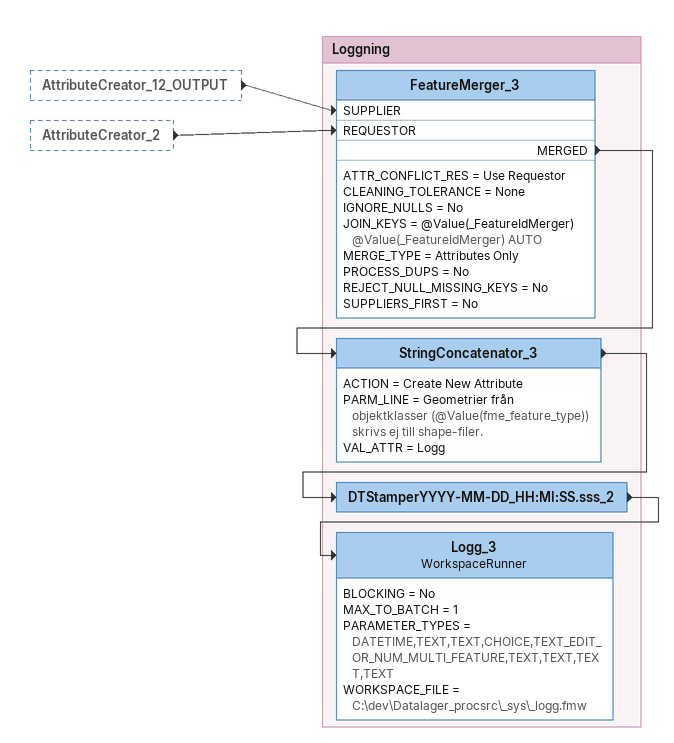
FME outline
AttributeCreator_12_OUTPUT [outside]
    -> FeatureMerger_3 [SUPPLIER]
AttributeCreator_2 [outside]
    -> FeatureMerger_3 [REQUESTOR]

Bookmark: Loggning
FeatureMerger_3
    ATTR_CONFLICT_RES = Use Requestor
    CLEANING_TOLERANCE = None
    IGNORE_NULLS = No
    JOIN_KEYS = @Value(_FeatureIdMerger) @Value(_FeatureIdMerger) AUTO
    MERGE_TYPE = Attributes Only
    PROCESS_DUPS = No
    REJECT_NULL_MISSING_KEYS = No
    SUPPLIERS_FIRST = No
    MERGED -> StringConcatenator_3
StringConcatenator_3
    ACTION = Create New Attribute
    PARM_LINE = Geometrier från objektklasser (@Value(fme_feature_type)) skrivs ej till shape-filer.
    VAL_ATTR = Logg
    -> DTStamperYYYY-MM-DD_HH:MI:SS.sss_2
DTStamperYYYY-MM-DD_HH:MI:SS.sss_2
    -> Logg_3
Logg_3: WorkspaceRunner
    BLOCKING = No
    MAX_TO_BATCH = 1
    PARAMETER_TYPES = DATETIME,TEXT,TEXT,CHOICE,TEXT_EDIT_OR_NUM_MULTI_FEATURE,TEXT,TEXT,TEXT,TEXT
    WORKSPACE_FILE = C:\dev\Datalager_procsrc\_sys\_logg.fmw
